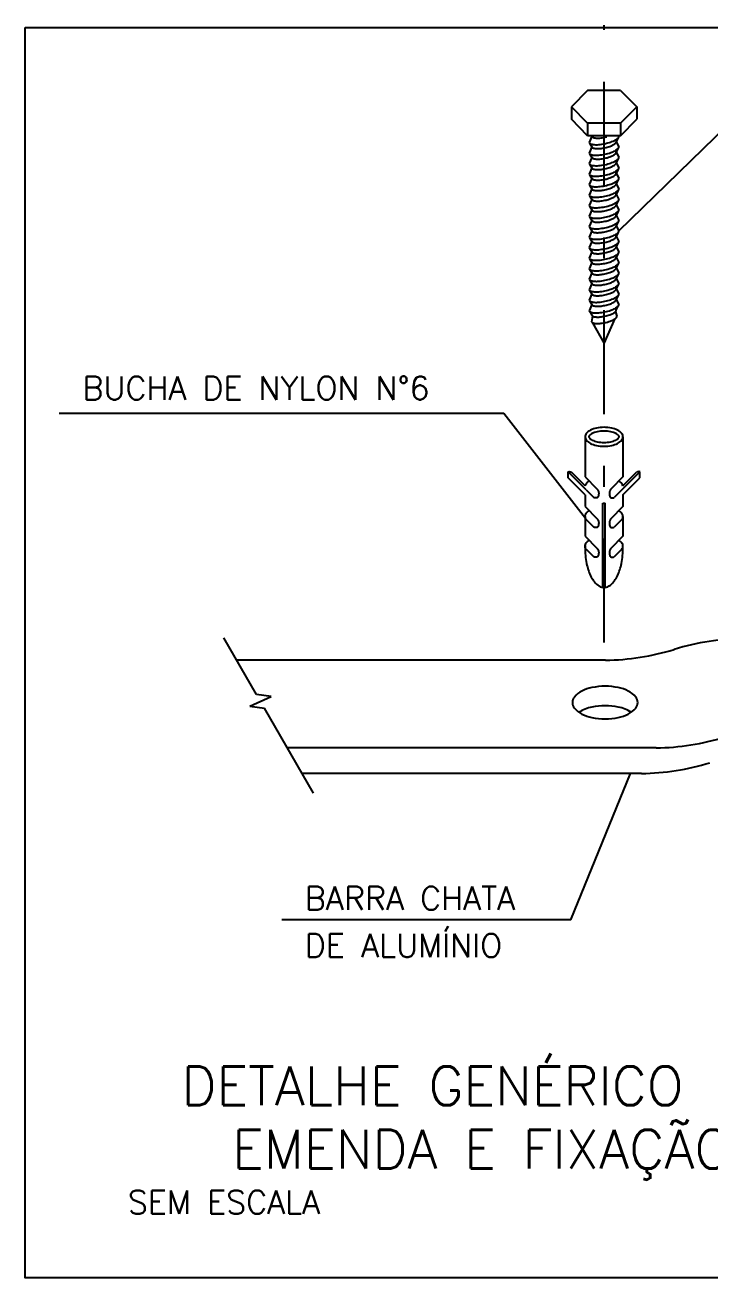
# Model space of a CAD drawing. Extents: x 0 to 11638, y -6007 to 0.
# Drawn here: x 10262.98 to 10266.27, y -3579.09 to -3573.06 of the extents above; entities that cross this region are included whole.
import ezdxf
from ezdxf.enums import TextEntityAlignment as Align

# ---------------------------------------------------------------- set-up
doc = ezdxf.new("R2010")
doc.units = 0
doc.linetypes.add('CONTINUO', pattern=[0])
doc.linetypes.add('DASHDOT', pattern=[1, 0.5, -0.25, 0, -0.25])
for name, color, linetype in [('ELE-BARRA CHATA ALUMÍNIO', 140, 'CONTINUOUS'), ('ELE-FIAÇÃO1', 7, 'CONTINUOUS'), ('ELE-LINHA FINA', 9, 'CONTINUOUS'), ('ELE-TEXTOS', 7, 'CONTINUOUS')]:
    doc.layers.add(name, color=color, linetype=linetype)
doc.styles.add('ROMANS', font='romans.shx', dxfattribs={"height": 0.3})

msp = doc.modelspace()

# ---------------------------------------------------------------- linework, layer by layer
at = {"layer": 'ELE-BARRA CHATA ALUMÍNIO'}
for p, q in [((10265.7716, -3576.1175), (10263.9951, -3576.1175)), ((10266.0154, -3576.5397), (10264.2389, -3576.5397)), ((10265.9442, -3576.6632), (10264.3101, -3576.6632))]:
    msp.add_line(p, q, dxfattribs=at)
msp.add_lwpolyline([(10265.6118, -3576.3215, 0.174705), (10265.6214, -3576.3481, 0.104203), (10265.6579, -3576.3771, 0.064948), (10265.7055, -3576.3937, 0.051099), (10265.7692, -3576.4002, 0.051099), (10265.8329, -3576.3937, 0.064948), (10265.8805, -3576.3771, 0.104203), (10265.917, -3576.3481, 0.174705), (10265.9266, -3576.3215, 0.174705), (10265.917, -3576.2948, 0.104203), (10265.8805, -3576.2658, 0.064948), (10265.8329, -3576.2493, 0.051099), (10265.7692, -3576.2428, 0.051099), (10265.7055, -3576.2493, 0.064948), (10265.6579, -3576.2658, 0.104203), (10265.6214, -3576.2948, 0.174705)], format="xyb", close=True, dxfattribs=at)
msp.add_lwpolyline([(10265.8956, -3576.3681, 0.087216), (10265.8329, -3576.3431, 0.051099), (10265.7692, -3576.3366, 0.051099), (10265.7055, -3576.3431, 0.087216), (10265.6428, -3576.3681, 0.104203)], format="xyb", dxfattribs=at)
for centre, radius, start, end in [((10265.7529, -3574.9245), 1.1932, 270.90046, 286.99609), ((10266.4429, -3577.1602), 1.1466, 90, 107.31564), ((10265.9967, -3575.3467), 1.1932, 270.90046, 286.99609), ((10265.9254, -3575.4701), 1.1932, 270.90046, 286.99609)]:
    msp.add_arc(centre, radius, start, end, dxfattribs=at)
at = {"layer": 'ELE-FIAÇÃO1'}
for p, q in [((10262.9755, -3579.0921), (10262.9755, -3573.07)), ((10265.835, -3574.0504), (10266.4773, -3573.4246)), ((10265.2811, -3574.9288), (10263.1402, -3574.9288)), ((10265.6748, -3575.4356), (10265.2811, -3574.9288)), ((10265.6046, -3577.3674), (10265.8921, -3576.6632)), ((10265.6046, -3577.3674), (10264.2124, -3577.3674))]:
    msp.add_line(p, q, dxfattribs=at)
at = {"layer": 'ELE-FIAÇÃO1', "linetype": 'CONTINUO'}
msp.add_lwpolyline([(10262.9755, -3573.07), (10286.191, -3573.07), (10286.191, -3579.0921), (10262.9755, -3579.0921)], close=True, dxfattribs=at)
at = {"layer": 'ELE-LINHA FINA', "linetype": 'DASHDOT'}
msp.add_line((10265.764, -3576.0321), (10265.764, -3573.0589), dxfattribs=at)
at = {"layer": 'ELE-LINHA FINA'}
for p, q in [((10265.6847, -3573.3743), (10265.6077, -3573.453)), ((10265.8433, -3573.3743), (10265.6847, -3573.3743)), ((10265.8433, -3573.3743), (10265.9225, -3573.453)), ((10265.6847, -3573.5317), (10265.6077, -3573.453)), ((10265.6077, -3573.453), (10265.6077, -3573.5129)), ((10265.8433, -3573.5317), (10265.9225, -3573.453)), ((10265.9225, -3573.453), (10265.9225, -3573.5129)), ((10265.6847, -3573.5916), (10265.6077, -3573.5129)), ((10265.8433, -3573.5317), (10265.6847, -3573.5317)), ((10265.6847, -3573.5317), (10265.6847, -3573.5916)), ((10265.8433, -3573.5916), (10265.9225, -3573.5129)), ((10265.8433, -3573.5317), (10265.8433, -3573.5916)), ((10265.8433, -3573.5916), (10265.6847, -3573.5916)), ((10265.7059, -3573.5947), (10265.6929, -3573.6247)), ((10265.7059, -3573.6453), (10265.6929, -3573.6753)), ((10265.6962, -3573.6294), (10265.7059, -3573.6453)), ((10265.8324, -3573.6019), (10265.8222, -3573.6206)), ((10265.8222, -3573.6206), (10265.835, -3573.6452)), ((10265.8324, -3573.6525), (10265.8222, -3573.6712)), ((10265.7059, -3573.6959), (10265.6929, -3573.7259)), ((10265.6962, -3573.68), (10265.7059, -3573.6959)), ((10265.8222, -3573.6712), (10265.835, -3573.6958)), ((10265.8324, -3573.7032), (10265.8222, -3573.7219)), ((10265.7059, -3573.7466), (10265.6929, -3573.7766)), ((10265.6962, -3573.7307), (10265.7059, -3573.7466)), ((10265.8222, -3573.7219), (10265.835, -3573.7464)), ((10265.8324, -3573.7538), (10265.8222, -3573.7725)), ((10265.8222, -3573.7725), (10265.835, -3573.797)), ((10265.7059, -3573.7972), (10265.6929, -3573.8272)), ((10265.6962, -3573.7813), (10265.7059, -3573.7972)), ((10265.6962, -3573.8319), (10265.7059, -3573.8478)), ((10265.8324, -3573.8044), (10265.8222, -3573.8231)), ((10265.8222, -3573.8231), (10265.835, -3573.8476)), ((10265.7059, -3573.8478), (10265.6929, -3573.8778)), ((10265.7059, -3573.8984), (10265.6929, -3573.9284)), ((10265.6962, -3573.8825), (10265.7059, -3573.8984)), ((10265.8324, -3573.855), (10265.8222, -3573.8737)), ((10265.8222, -3573.8737), (10265.835, -3573.8982)), ((10265.7059, -3573.949), (10265.6929, -3573.979)), ((10265.6962, -3573.9331), (10265.7059, -3573.949)), ((10265.8324, -3573.9056), (10265.8222, -3573.9243)), ((10265.8222, -3573.9243), (10265.835, -3573.9488)), ((10265.8324, -3573.9562), (10265.8222, -3573.9749)), ((10265.7059, -3573.9996), (10265.6929, -3574.0296)), ((10265.6962, -3573.9837), (10265.7059, -3573.9996)), ((10265.8222, -3573.9749), (10265.835, -3573.9995)), ((10265.8324, -3574.0068), (10265.8222, -3574.0255)), ((10265.7059, -3574.0502), (10265.6929, -3574.0802)), ((10265.6962, -3574.0343), (10265.7059, -3574.0502)), ((10265.8222, -3574.0255), (10265.835, -3574.0501)), ((10265.8324, -3574.0574), (10265.8222, -3574.0761)), ((10265.8222, -3574.0761), (10265.835, -3574.1007)), ((10265.7059, -3574.1008), (10265.6929, -3574.1308)), ((10265.6962, -3574.0849), (10265.7059, -3574.1008)), ((10265.6962, -3574.1355), (10265.7059, -3574.1514)), ((10265.8324, -3574.108), (10265.8222, -3574.1268)), ((10265.8222, -3574.1268), (10265.835, -3574.1513)), ((10265.7059, -3574.1514), (10265.6929, -3574.1815)), ((10265.6962, -3574.1862), (10265.7059, -3574.2021)), ((10265.8324, -3574.1587), (10265.8222, -3574.1774)), ((10265.8222, -3574.1774), (10265.835, -3574.2019)), ((10265.7059, -3574.2021), (10265.6929, -3574.2321)), ((10265.7059, -3574.2527), (10265.6929, -3574.2827)), ((10265.6962, -3574.2368), (10265.7059, -3574.2527)), ((10265.8324, -3574.2093), (10265.8222, -3574.228)), ((10265.8222, -3574.228), (10265.835, -3574.2525)), ((10265.8324, -3574.2599), (10265.8222, -3574.2786)), ((10265.7059, -3574.3033), (10265.6929, -3574.3333)), ((10265.6962, -3574.2874), (10265.7059, -3574.3033)), ((10265.8222, -3574.2786), (10265.835, -3574.3031)), ((10265.8324, -3574.3105), (10265.8222, -3574.3292)), ((10265.7059, -3574.3539), (10265.6929, -3574.3839)), ((10265.6962, -3574.338), (10265.7059, -3574.3539)), ((10265.8222, -3574.3292), (10265.835, -3574.3537)), ((10265.8324, -3574.3611), (10265.8222, -3574.3798)), ((10265.8222, -3574.3798), (10265.835, -3574.4044)), ((10265.7059, -3574.4045), (10265.6929, -3574.4345)), ((10265.6954, -3574.4387), (10265.7059, -3574.4565)), ((10265.6962, -3574.3886), (10265.7059, -3574.4045)), ((10265.8186, -3574.4393), (10265.8253, -3574.4615)), ((10265.8222, -3574.4318), (10265.8307, -3574.4135)), ((10265.7079, -3574.4599), (10265.7039, -3574.4873)), ((10265.7081, -3574.4921), (10265.764, -3574.592)), ((10265.764, -3574.592), (10265.8182, -3574.4723)), ((10265.6726, -3575.0415), (10265.6726, -3575.2344)), ((10265.8553, -3575.0415), (10265.8553, -3575.2344)), ((10265.5914, -3575.2393), (10265.5914, -3575.2106)), ((10265.6775, -3575.2967), (10265.5914, -3575.2106)), ((10265.6731, -3575.278), (10265.6078, -3575.2126)), ((10265.8505, -3575.2967), (10265.9366, -3575.2106)), ((10265.8548, -3575.278), (10265.9202, -3575.2126)), ((10265.9366, -3575.2393), (10265.9366, -3575.2106)), ((10265.6726, -3575.3205), (10265.5914, -3575.2393)), ((10265.6726, -3575.2344), (10265.7301, -3575.2918)), ((10265.8553, -3575.2344), (10265.7979, -3575.2918)), ((10265.8553, -3575.3205), (10265.9366, -3575.2393)), ((10265.6726, -3575.3205), (10265.6726, -3575.3779)), ((10265.6775, -3575.2967), (10265.7149, -3575.3341)), ((10265.8505, -3575.2967), (10265.8131, -3575.3341)), ((10265.8553, -3575.3205), (10265.8553, -3575.3779)), ((10265.6726, -3575.3779), (10265.7317, -3575.437)), ((10265.7589, -3575.767), (10265.7589, -3575.3606)), ((10265.7589, -3575.3606), (10265.7691, -3575.3606)), ((10265.7691, -3575.767), (10265.7691, -3575.3606)), ((10265.8553, -3575.3779), (10265.7963, -3575.437)), ((10265.6726, -3575.4255), (10265.6726, -3575.5206)), ((10265.6775, -3575.4393), (10265.7149, -3575.4767)), ((10265.8505, -3575.4393), (10265.8131, -3575.4767)), ((10265.8553, -3575.4255), (10265.8553, -3575.5206)), ((10265.6726, -3575.5206), (10265.7317, -3575.5797)), ((10265.8553, -3575.5206), (10265.7963, -3575.5797)), ((10265.6775, -3575.582), (10265.7149, -3575.6193)), ((10265.8505, -3575.582), (10265.8131, -3575.6193)), ((10264.0907, -3576.2832), (10263.9332, -3576.0104)), ((10264.1609, -3576.2924), (10264.0907, -3576.2832)), ((10264.0585, -3576.3391), (10264.1287, -3576.3483)), ((10264.3645, -3576.7573), (10264.1283, -3576.3482))]:
    msp.add_line(p, q, dxfattribs=at)
for points in [[(10265.6929, -3573.6247, 0.24548), (10265.6974, -3573.6301, 0.082009), (10265.7168, -3573.6348, 0.04047), (10265.7388, -3573.6346, 0.029714), (10265.7683, -3573.6301, 0.029714), (10265.7971, -3573.6222, 0.04047), (10265.8172, -3573.6135, 0.082009), (10265.8331, -3573.6013, 0.24548), (10265.835, -3573.5946, 0.24548)], [(10265.7059, -3573.5947, 0.24548), (10265.7095, -3573.5991, 0.082009), (10265.7254, -3573.603, 0.04047), (10265.7434, -3573.6028, 0.029714), (10265.7676, -3573.5991, 0.013189), (10265.7781, -3573.5966, 0.04047)], [(10265.6929, -3573.6753, 0.24548), (10265.6974, -3573.6807, 0.082009), (10265.7168, -3573.6854, 0.04047), (10265.7388, -3573.6852, 0.029714), (10265.7683, -3573.6807, 0.029714), (10265.7971, -3573.6728, 0.04047), (10265.8172, -3573.6641, 0.082009), (10265.8331, -3573.6519, 0.24548), (10265.835, -3573.6452, 0.24548)], [(10265.7059, -3573.6453, 0.24548), (10265.7095, -3573.6498, 0.082009), (10265.7254, -3573.6536, 0.04047), (10265.7434, -3573.6534, 0.029714), (10265.7676, -3573.6497, 0.029714), (10265.7912, -3573.6432, 0.04047), (10265.8077, -3573.6361, 0.082009), (10265.8206, -3573.6262, 0.24548), (10265.8222, -3573.6206, 0.24548)], [(10265.6929, -3573.7259, 0.24548), (10265.6974, -3573.7314, 0.082009), (10265.7168, -3573.736, 0.04047), (10265.7388, -3573.7358, 0.029714), (10265.7683, -3573.7313, 0.029714), (10265.7971, -3573.7234, 0.04047), (10265.8172, -3573.7147, 0.082009), (10265.8331, -3573.7026, 0.24548), (10265.835, -3573.6958, 0.24548)], [(10265.7059, -3573.6959, 0.24548), (10265.7095, -3573.7004, 0.082009), (10265.7254, -3573.7042, 0.04047), (10265.7434, -3573.704, 0.029714), (10265.7676, -3573.7004, 0.029714), (10265.7912, -3573.6939, 0.04047), (10265.8077, -3573.6867, 0.082009), (10265.8206, -3573.6768, 0.24548), (10265.8222, -3573.6712, 0.24548)], [(10265.6929, -3573.7766, 0.24548), (10265.6974, -3573.782, 0.082009), (10265.7168, -3573.7866, 0.04047), (10265.7388, -3573.7864, 0.029714), (10265.7683, -3573.7819, 0.029714), (10265.7971, -3573.774, 0.04047), (10265.8172, -3573.7653, 0.082009), (10265.8331, -3573.7532, 0.24548), (10265.835, -3573.7464, 0.24548)], [(10265.7059, -3573.7466, 0.24548), (10265.7095, -3573.751, 0.082009), (10265.7254, -3573.7548, 0.04047), (10265.7434, -3573.7546, 0.029714), (10265.7676, -3573.751, 0.029714), (10265.7912, -3573.7445, 0.04047), (10265.8077, -3573.7373, 0.082009), (10265.8206, -3573.7274, 0.24548), (10265.8222, -3573.7219, 0.24548)], [(10265.7059, -3573.7972, 0.24548), (10265.7095, -3573.8016, 0.082009), (10265.7254, -3573.8054, 0.04047), (10265.7434, -3573.8052, 0.029714), (10265.7676, -3573.8016, 0.029714), (10265.7912, -3573.7951, 0.04047), (10265.8077, -3573.7879, 0.082009), (10265.8206, -3573.778, 0.24548), (10265.8222, -3573.7725, 0.24548)], [(10265.6929, -3573.8272, 0.24548), (10265.6974, -3573.8326, 0.082009), (10265.7168, -3573.8372, 0.04047), (10265.7388, -3573.837, 0.029714), (10265.7683, -3573.8326, 0.029714), (10265.7971, -3573.8246, 0.04047), (10265.8172, -3573.8159, 0.082009), (10265.8331, -3573.8038, 0.24548), (10265.835, -3573.797, 0.24548)], [(10265.7059, -3573.8478, 0.24548), (10265.7095, -3573.8522, 0.082009), (10265.7254, -3573.856, 0.04047), (10265.7434, -3573.8558, 0.029714), (10265.7676, -3573.8522, 0.029714), (10265.7912, -3573.8457, 0.04047), (10265.8077, -3573.8385, 0.082009), (10265.8206, -3573.8286, 0.24548), (10265.8222, -3573.8231, 0.24548)], [(10265.6929, -3573.8778, 0.24548), (10265.6974, -3573.8832, 0.082009), (10265.7168, -3573.8878, 0.04047), (10265.7388, -3573.8876, 0.029714), (10265.7683, -3573.8832, 0.029714), (10265.7971, -3573.8752, 0.04047), (10265.8172, -3573.8665, 0.082009), (10265.8331, -3573.8544, 0.24548), (10265.835, -3573.8476, 0.24548)], [(10265.6929, -3573.9284, 0.24548), (10265.6974, -3573.9338, 0.082009), (10265.7168, -3573.9385, 0.04047), (10265.7388, -3573.9382, 0.029714), (10265.7683, -3573.9338, 0.029714), (10265.7971, -3573.9259, 0.04047), (10265.8172, -3573.9171, 0.082009), (10265.8331, -3573.905, 0.24548), (10265.835, -3573.8982, 0.24548)], [(10265.7059, -3573.8984, 0.24548), (10265.7095, -3573.9028, 0.082009), (10265.7254, -3573.9066, 0.04047), (10265.7434, -3573.9065, 0.029714), (10265.7676, -3573.9028, 0.029714), (10265.7912, -3573.8963, 0.04047), (10265.8077, -3573.8892, 0.082009), (10265.8206, -3573.8792, 0.24548), (10265.8222, -3573.8737, 0.24548)], [(10265.6929, -3573.979, 0.24548), (10265.6974, -3573.9844, 0.082009), (10265.7168, -3573.9891, 0.04047), (10265.7388, -3573.9889, 0.029714), (10265.7683, -3573.9844, 0.029714), (10265.7971, -3573.9765, 0.04047), (10265.8172, -3573.9677, 0.082009), (10265.8331, -3573.9556, 0.24548), (10265.835, -3573.9488, 0.24548)], [(10265.7059, -3573.949, 0.24548), (10265.7095, -3573.9534, 0.082009), (10265.7254, -3573.9572, 0.04047), (10265.7434, -3573.9571, 0.029714), (10265.7676, -3573.9534, 0.029714), (10265.7912, -3573.9469, 0.04047), (10265.8077, -3573.9398, 0.082009), (10265.8206, -3573.9298, 0.24548), (10265.8222, -3573.9243, 0.24548)], [(10265.6929, -3574.0296, 0.24548), (10265.6974, -3574.035, 0.082009), (10265.7168, -3574.0397, 0.04047), (10265.7388, -3574.0395, 0.029714), (10265.7683, -3574.035, 0.029714), (10265.7971, -3574.0271, 0.04047), (10265.8172, -3574.0183, 0.082009), (10265.8331, -3574.0062, 0.24548), (10265.835, -3573.9995, 0.24548)], [(10265.7059, -3573.9996, 0.24548), (10265.7095, -3574.004, 0.082009), (10265.7254, -3574.0078, 0.04047), (10265.7434, -3574.0077, 0.029714), (10265.7676, -3574.004, 0.029714), (10265.7912, -3573.9975, 0.04047), (10265.8077, -3573.9904, 0.082009), (10265.8206, -3573.9805, 0.24548), (10265.8222, -3573.9749, 0.24548)], [(10265.6929, -3574.0802, 0.24548), (10265.6974, -3574.0856, 0.082009), (10265.7168, -3574.0903, 0.04047), (10265.7388, -3574.0901, 0.029714), (10265.7683, -3574.0856, 0.029714), (10265.7971, -3574.0777, 0.04047), (10265.8172, -3574.069, 0.082009), (10265.8331, -3574.0568, 0.24548), (10265.835, -3574.0501, 0.24548)], [(10265.7059, -3574.0502, 0.24548), (10265.7095, -3574.0547, 0.082009), (10265.7254, -3574.0585, 0.04047), (10265.7434, -3574.0583, 0.029714), (10265.7676, -3574.0546, 0.029714), (10265.7912, -3574.0481, 0.04047), (10265.8077, -3574.041, 0.082009), (10265.8206, -3574.0311, 0.24548), (10265.8222, -3574.0255, 0.24548)], [(10265.7059, -3574.1008, 0.24548), (10265.7095, -3574.1053, 0.082009), (10265.7254, -3574.1091, 0.04047), (10265.7434, -3574.1089, 0.029714), (10265.7676, -3574.1052, 0.029714), (10265.7912, -3574.0988, 0.04047), (10265.8077, -3574.0916, 0.082009), (10265.8206, -3574.0817, 0.24548), (10265.8222, -3574.0761, 0.24548)], [(10265.6929, -3574.1308, 0.24548), (10265.6974, -3574.1363, 0.082009), (10265.7168, -3574.1409, 0.04047), (10265.7388, -3574.1407, 0.029714), (10265.7683, -3574.1362, 0.029714), (10265.7971, -3574.1283, 0.04047), (10265.8172, -3574.1196, 0.082009), (10265.8331, -3574.1074, 0.24548), (10265.835, -3574.1007, 0.24548)], [(10265.7059, -3574.1514, 0.24548), (10265.7095, -3574.1559, 0.082009), (10265.7254, -3574.1597, 0.04047), (10265.7434, -3574.1595, 0.029714), (10265.7676, -3574.1559, 0.029714), (10265.7912, -3574.1494, 0.04047), (10265.8077, -3574.1422, 0.082009), (10265.8206, -3574.1323, 0.24548), (10265.8222, -3574.1268, 0.24548)], [(10265.6929, -3574.1815, 0.24548), (10265.6974, -3574.1869, 0.082009), (10265.7168, -3574.1915, 0.04047), (10265.7388, -3574.1913, 0.029714), (10265.7683, -3574.1868, 0.029714), (10265.7971, -3574.1789, 0.04047), (10265.8172, -3574.1702, 0.082009), (10265.8331, -3574.1581, 0.24548), (10265.835, -3574.1513, 0.24548)], [(10265.6929, -3574.2321, 0.24548), (10265.6974, -3574.2375, 0.082009), (10265.7168, -3574.2421, 0.04047), (10265.7388, -3574.2419, 0.029714), (10265.7683, -3574.2375, 0.029714), (10265.7971, -3574.2295, 0.04047), (10265.8172, -3574.2208, 0.082009), (10265.8331, -3574.2087, 0.24548), (10265.835, -3574.2019, 0.24548)], [(10265.7059, -3574.2021, 0.24548), (10265.7095, -3574.2065, 0.082009), (10265.7254, -3574.2103, 0.04047), (10265.7434, -3574.2101, 0.029714), (10265.7676, -3574.2065, 0.029714), (10265.7912, -3574.2, 0.04047), (10265.8077, -3574.1928, 0.082009), (10265.8206, -3574.1829, 0.24548), (10265.8222, -3574.1774, 0.24548)], [(10265.6929, -3574.2827, 0.24548), (10265.6974, -3574.2881, 0.082009), (10265.7168, -3574.2927, 0.04047), (10265.7388, -3574.2925, 0.029714), (10265.7683, -3574.2881, 0.029714), (10265.7971, -3574.2801, 0.04047), (10265.8172, -3574.2714, 0.082009), (10265.8331, -3574.2593, 0.24548), (10265.835, -3574.2525, 0.24548)], [(10265.7059, -3574.2527, 0.24548), (10265.7095, -3574.2571, 0.082009), (10265.7254, -3574.2609, 0.04047), (10265.7434, -3574.2607, 0.029714), (10265.7676, -3574.2571, 0.029714), (10265.7912, -3574.2506, 0.04047), (10265.8077, -3574.2434, 0.082009), (10265.8206, -3574.2335, 0.24548), (10265.8222, -3574.228, 0.24548)], [(10265.6929, -3574.3333, 0.24548), (10265.6974, -3574.3387, 0.082009), (10265.7168, -3574.3433, 0.04047), (10265.7388, -3574.3431, 0.029714), (10265.7683, -3574.3387, 0.029714), (10265.7971, -3574.3307, 0.04047), (10265.8172, -3574.322, 0.082009), (10265.8331, -3574.3099, 0.24548), (10265.835, -3574.3031, 0.24548)], [(10265.7059, -3574.3033, 0.24548), (10265.7095, -3574.3077, 0.082009), (10265.7254, -3574.3115, 0.04047), (10265.7434, -3574.3113, 0.029714), (10265.7676, -3574.3077, 0.029714), (10265.7912, -3574.3012, 0.04047), (10265.8077, -3574.2941, 0.082009), (10265.8206, -3574.2841, 0.24548), (10265.8222, -3574.2786, 0.24548)], [(10265.6929, -3574.3839, 0.24548), (10265.6974, -3574.3893, 0.082009), (10265.7168, -3574.394, 0.04047), (10265.7388, -3574.3937, 0.029714), (10265.7683, -3574.3893, 0.029714), (10265.7971, -3574.3814, 0.04047), (10265.8172, -3574.3726, 0.082009), (10265.8331, -3574.3605, 0.24548), (10265.835, -3574.3537, 0.24548)], [(10265.7059, -3574.3539, 0.24548), (10265.7095, -3574.3583, 0.082009), (10265.7254, -3574.3621, 0.04047), (10265.7434, -3574.362, 0.029714), (10265.7676, -3574.3583, 0.029714), (10265.7912, -3574.3518, 0.04047), (10265.8077, -3574.3447, 0.082009), (10265.8206, -3574.3347, 0.24548), (10265.8222, -3574.3292, 0.24548)], [(10265.7059, -3574.4045, 0.24548), (10265.7095, -3574.4089, 0.082009), (10265.7254, -3574.4127, 0.04047), (10265.7434, -3574.4126, 0.029714), (10265.7676, -3574.4089, 0.029714), (10265.7912, -3574.4024, 0.04047), (10265.8077, -3574.3953, 0.082009), (10265.8206, -3574.3853, 0.24548), (10265.8222, -3574.3798, 0.24548)], [(10265.6929, -3574.4345, 0.24548), (10265.6974, -3574.4399, 0.082009), (10265.7168, -3574.4446, 0.04047), (10265.7388, -3574.4444, 0.029714), (10265.7683, -3574.4399, 0.029714), (10265.7971, -3574.432, 0.04047), (10265.8172, -3574.4232, 0.082009), (10265.8331, -3574.4111, 0.24548), (10265.835, -3574.4044, 0.24548)], [(10265.7059, -3574.4565, 0.24548), (10265.7095, -3574.4609, 0.082009), (10265.7254, -3574.4647, 0.04047), (10265.7434, -3574.4645, 0.029714), (10265.7676, -3574.4609, 0.029714), (10265.7912, -3574.4544, 0.04047), (10265.8077, -3574.4472, 0.082009), (10265.8206, -3574.4373, 0.24548), (10265.8222, -3574.4318, 0.24548)], [(10265.7039, -3574.4873, 0.24548), (10265.7077, -3574.4919, 0.082009), (10265.7243, -3574.4959, 0.04047), (10265.7431, -3574.4957, 0.029714), (10265.7683, -3574.4919, 0.029714), (10265.7929, -3574.4851, 0.04047), (10265.8102, -3574.4776, 0.082009), (10265.8237, -3574.4672, 0.24548), (10265.8253, -3574.4615, 0.24548)], [(10265.6731, -3575.278, -0.122515), (10265.6782, -3575.2674, -0.074458), (10265.6927, -3575.2544, -0.064948)], [(10265.8548, -3575.278, 0.122515), (10265.8498, -3575.2674, 0.074458), (10265.8353, -3575.2544, 0.064948)], [(10265.6726, -3575.4255, -0.174705), (10265.6782, -3575.41, -0.074458), (10265.6927, -3575.3971, -0.064948)], [(10265.8553, -3575.4255, 0.174705), (10265.8498, -3575.41, 0.074458), (10265.8353, -3575.3971, 0.064948)], [(10265.6782, -3575.441, -0.174705), (10265.6726, -3575.4255, -0.174705)], [(10265.6775, -3575.4393, -0.021127), (10265.6762, -3575.4382, -0.170198)], [(10265.8498, -3575.441, 0.174705), (10265.8553, -3575.4255, 0.174705)], [(10265.8505, -3575.4393, 0.021127), (10265.8518, -3575.4382, 0.170198)], [(10265.6726, -3575.5681, -0.174705), (10265.6782, -3575.5527, -0.074458), (10265.6927, -3575.5397, -0.064948)], [(10265.6727, -3575.5654, 0.005298), (10265.6726, -3575.574, 0.048405), (10265.6802, -3575.6524, 0.062165), (10265.6994, -3575.7107, 0.102796), (10265.7334, -3575.7558, 0.153617), (10265.7589, -3575.767, 0.181773)], [(10265.6762, -3575.5808, -0.138405), (10265.6726, -3575.5681, -0.174705)], [(10265.6775, -3575.582, -0.021127), (10265.6762, -3575.5808, -0.170198)], [(10265.7691, -3575.767, 0.153617), (10265.7946, -3575.7558, 0.102796), (10265.8286, -3575.7107, 0.062165), (10265.8478, -3575.6524, 0.048405), (10265.8554, -3575.574, 0.005298), (10265.8553, -3575.5654, 0.062165)], [(10265.8553, -3575.5681, 0.174705), (10265.8498, -3575.5527, 0.074458), (10265.8353, -3575.5397, 0.064948)], [(10265.8498, -3575.5836, 0.174705), (10265.8553, -3575.5681, 0.174705)], [(10265.8505, -3575.582, 0.021127), (10265.8518, -3575.5808, 0.170198)]]:
    msp.add_lwpolyline(points, format="xyb", dxfattribs=at)
for points in [[(10265.8553, -3575.0415, 0.174705), (10265.8498, -3575.0261, 0.104203), (10265.8286, -3575.0092, 0.064948), (10265.8009, -3574.9997, 0.051099), (10265.764, -3574.9959, 0.051099), (10265.7271, -3574.9997, 0.064948), (10265.6994, -3575.0092, 0.104203), (10265.6782, -3575.0261, 0.174705), (10265.6726, -3575.0415, 0.174705), (10265.6782, -3575.057, 0.104203), (10265.6994, -3575.0738, 0.064948), (10265.7271, -3575.0834, 0.051099), (10265.764, -3575.0872, 0.051099), (10265.8009, -3575.0834, 0.064948), (10265.8286, -3575.0738, 0.104203), (10265.8498, -3575.057, 0.174705)], [(10265.8371, -3575.0415, 0.174705), (10265.8357, -3575.0377, 0.104203), (10265.8204, -3575.0256, 0.064948), (10265.7972, -3575.0175, 0.051099), (10265.764, -3575.0141, 0.051099), (10265.7308, -3575.0175, 0.064948), (10265.7076, -3575.0256, 0.104203), (10265.6923, -3575.0377, 0.174705), (10265.6909, -3575.0415, 0.174705), (10265.6923, -3575.0454, 0.104203), (10265.7076, -3575.0575, 0.064948), (10265.7308, -3575.0655, 0.051099), (10265.764, -3575.0689, 0.051099), (10265.7972, -3575.0655, 0.064948), (10265.8204, -3575.0575, 0.104203), (10265.8357, -3575.0454, 0.174705)]]:
    msp.add_lwpolyline(points, format="xyb", close=True, dxfattribs=at)
for points in [[(10265.5914, -3575.2106), (10265.5956, -3575.2089), (10265.6018, -3575.2097), (10265.6078, -3575.2126)], [(10265.9366, -3575.2106), (10265.9324, -3575.2089), (10265.9262, -3575.2097), (10265.9202, -3575.2126)], [(10265.7301, -3575.2918), (10265.7313, -3575.2937), (10265.7323, -3575.2953), (10265.7332, -3575.2968), (10265.734, -3575.2982), (10265.7346, -3575.2994), (10265.7352, -3575.3005), (10265.7356, -3575.3015), (10265.736, -3575.3024), (10265.7364, -3575.3032), (10265.7367, -3575.304), (10265.737, -3575.3048), (10265.7372, -3575.3055), (10265.7374, -3575.3062), (10265.7376, -3575.3069), (10265.7377, -3575.3075), (10265.7378, -3575.3082), (10265.738, -3575.309), (10265.7381, -3575.3097), (10265.7382, -3575.3105), (10265.7383, -3575.3113), (10265.7383, -3575.3121), (10265.7384, -3575.3129), (10265.7384, -3575.3137), (10265.7384, -3575.3146), (10265.7383, -3575.3155), (10265.7383, -3575.3163), (10265.7382, -3575.3172), (10265.7381, -3575.3181), (10265.738, -3575.319), (10265.7379, -3575.3198), (10265.7377, -3575.3207), (10265.7376, -3575.3215), (10265.7375, -3575.3224), (10265.7374, -3575.3232), (10265.7372, -3575.324), (10265.7371, -3575.3248), (10265.7369, -3575.3255), (10265.7367, -3575.3263), (10265.7366, -3575.327), (10265.7364, -3575.3277), (10265.7361, -3575.3284), (10265.7359, -3575.3291), (10265.7356, -3575.3298), (10265.7353, -3575.3304), (10265.735, -3575.331), (10265.7347, -3575.3316), (10265.7344, -3575.3321), (10265.734, -3575.3326), (10265.7336, -3575.333), (10265.7332, -3575.3335), (10265.7328, -3575.3338), (10265.7324, -3575.3342), (10265.732, -3575.3345), (10265.7316, -3575.3347), (10265.7311, -3575.335), (10265.7307, -3575.3352), (10265.7302, -3575.3353), (10265.7298, -3575.3355), (10265.7293, -3575.3356), (10265.7287, -3575.3358), (10265.7281, -3575.3359), (10265.7275, -3575.336), (10265.7268, -3575.336), (10265.726, -3575.3361), (10265.7252, -3575.3362), (10265.7242, -3575.3362), (10265.7231, -3575.3362), (10265.7219, -3575.3361), (10265.7204, -3575.3358), (10265.7188, -3575.3354), (10265.717, -3575.3349), (10265.7149, -3575.3341)], [(10265.7979, -3575.2918), (10265.7967, -3575.2937), (10265.7957, -3575.2953), (10265.7948, -3575.2968), (10265.794, -3575.2982), (10265.7934, -3575.2994), (10265.7928, -3575.3005), (10265.7924, -3575.3015), (10265.792, -3575.3024), (10265.7916, -3575.3032), (10265.7913, -3575.304), (10265.791, -3575.3048), (10265.7908, -3575.3055), (10265.7906, -3575.3062), (10265.7904, -3575.3069), (10265.7903, -3575.3075), (10265.7901, -3575.3082), (10265.79, -3575.309), (10265.7899, -3575.3097), (10265.7898, -3575.3105), (10265.7897, -3575.3113), (10265.7897, -3575.3121), (10265.7896, -3575.3129), (10265.7896, -3575.3137), (10265.7896, -3575.3146), (10265.7897, -3575.3155), (10265.7897, -3575.3163), (10265.7898, -3575.3172), (10265.7899, -3575.3181), (10265.79, -3575.319), (10265.7901, -3575.3198), (10265.7902, -3575.3207), (10265.7904, -3575.3215), (10265.7905, -3575.3224), (10265.7906, -3575.3232), (10265.7908, -3575.324), (10265.7909, -3575.3248), (10265.7911, -3575.3255), (10265.7912, -3575.3263), (10265.7914, -3575.327), (10265.7916, -3575.3277), (10265.7919, -3575.3284), (10265.7921, -3575.3291), (10265.7924, -3575.3298), (10265.7927, -3575.3304), (10265.793, -3575.331), (10265.7933, -3575.3316), (10265.7936, -3575.3321), (10265.794, -3575.3326), (10265.7944, -3575.333), (10265.7947, -3575.3335), (10265.7952, -3575.3338), (10265.7956, -3575.3342), (10265.796, -3575.3345), (10265.7964, -3575.3347), (10265.7969, -3575.335), (10265.7973, -3575.3352), (10265.7978, -3575.3353), (10265.7982, -3575.3355), (10265.7987, -3575.3356), (10265.7993, -3575.3358), (10265.7998, -3575.3359), (10265.8005, -3575.336), (10265.8012, -3575.336), (10265.802, -3575.3361), (10265.8028, -3575.3362), (10265.8038, -3575.3362), (10265.8049, -3575.3362), (10265.8061, -3575.3361), (10265.8076, -3575.3358), (10265.8092, -3575.3354), (10265.811, -3575.3349), (10265.8131, -3575.3341)], [(10265.7301, -3575.4344), (10265.7313, -3575.4363), (10265.7323, -3575.4379), (10265.7332, -3575.4394), (10265.734, -3575.4408), (10265.7346, -3575.442), (10265.7352, -3575.4431), (10265.7356, -3575.4441), (10265.736, -3575.445), (10265.7364, -3575.4459), (10265.7367, -3575.4467), (10265.737, -3575.4474), (10265.7372, -3575.4481), (10265.7374, -3575.4488), (10265.7376, -3575.4495), (10265.7377, -3575.4502), (10265.7378, -3575.4509), (10265.738, -3575.4516), (10265.7381, -3575.4523), (10265.7382, -3575.4531), (10265.7383, -3575.4539), (10265.7383, -3575.4547), (10265.7384, -3575.4555), (10265.7384, -3575.4564), (10265.7384, -3575.4572), (10265.7383, -3575.4581), (10265.7383, -3575.459), (10265.7382, -3575.4598), (10265.7381, -3575.4607), (10265.738, -3575.4616), (10265.7379, -3575.4625), (10265.7377, -3575.4633), (10265.7376, -3575.4642), (10265.7375, -3575.465), (10265.7374, -3575.4658), (10265.7372, -3575.4666), (10265.7371, -3575.4674), (10265.7369, -3575.4681), (10265.7367, -3575.4689), (10265.7366, -3575.4696), (10265.7364, -3575.4703), (10265.7361, -3575.471), (10265.7359, -3575.4717), (10265.7356, -3575.4724), (10265.7353, -3575.473), (10265.735, -3575.4736), (10265.7347, -3575.4742), (10265.7344, -3575.4747), (10265.734, -3575.4752), (10265.7336, -3575.4757), (10265.7332, -3575.4761), (10265.7328, -3575.4764), (10265.7324, -3575.4768), (10265.732, -3575.4771), (10265.7316, -3575.4773), (10265.7311, -3575.4776), (10265.7307, -3575.4778), (10265.7302, -3575.478), (10265.7298, -3575.4781), (10265.7293, -3575.4783), (10265.7287, -3575.4784), (10265.7281, -3575.4785), (10265.7275, -3575.4786), (10265.7268, -3575.4787), (10265.726, -3575.4787), (10265.7252, -3575.4788), (10265.7242, -3575.4788), (10265.7231, -3575.4788), (10265.7219, -3575.4787), (10265.7204, -3575.4785), (10265.7188, -3575.4781), (10265.717, -3575.4775), (10265.7149, -3575.4767)], [(10265.7979, -3575.4344), (10265.7967, -3575.4363), (10265.7957, -3575.4379), (10265.7948, -3575.4394), (10265.794, -3575.4408), (10265.7934, -3575.442), (10265.7928, -3575.4431), (10265.7924, -3575.4441), (10265.792, -3575.445), (10265.7916, -3575.4459), (10265.7913, -3575.4467), (10265.791, -3575.4474), (10265.7908, -3575.4481), (10265.7906, -3575.4488), (10265.7904, -3575.4495), (10265.7903, -3575.4502), (10265.7901, -3575.4509), (10265.79, -3575.4516), (10265.7899, -3575.4523), (10265.7898, -3575.4531), (10265.7897, -3575.4539), (10265.7897, -3575.4547), (10265.7896, -3575.4555), (10265.7896, -3575.4564), (10265.7896, -3575.4572), (10265.7897, -3575.4581), (10265.7897, -3575.459), (10265.7898, -3575.4598), (10265.7899, -3575.4607), (10265.79, -3575.4616), (10265.7901, -3575.4625), (10265.7902, -3575.4633), (10265.7904, -3575.4642), (10265.7905, -3575.465), (10265.7906, -3575.4658), (10265.7908, -3575.4666), (10265.7909, -3575.4674), (10265.7911, -3575.4681), (10265.7912, -3575.4689), (10265.7914, -3575.4696), (10265.7916, -3575.4703), (10265.7919, -3575.471), (10265.7921, -3575.4717), (10265.7924, -3575.4724), (10265.7927, -3575.473), (10265.793, -3575.4736), (10265.7933, -3575.4742), (10265.7936, -3575.4747), (10265.794, -3575.4752), (10265.7944, -3575.4757), (10265.7947, -3575.4761), (10265.7952, -3575.4764), (10265.7956, -3575.4768), (10265.796, -3575.4771), (10265.7964, -3575.4773), (10265.7969, -3575.4776), (10265.7973, -3575.4778), (10265.7978, -3575.478), (10265.7982, -3575.4781), (10265.7987, -3575.4783), (10265.7993, -3575.4784), (10265.7998, -3575.4785), (10265.8005, -3575.4786), (10265.8012, -3575.4787), (10265.802, -3575.4787), (10265.8028, -3575.4788), (10265.8038, -3575.4788), (10265.8049, -3575.4788), (10265.8061, -3575.4787), (10265.8076, -3575.4785), (10265.8092, -3575.4781), (10265.811, -3575.4775), (10265.8131, -3575.4767)], [(10265.7301, -3575.5771), (10265.7313, -3575.5789), (10265.7323, -3575.5806), (10265.7332, -3575.5821), (10265.734, -3575.5834), (10265.7346, -3575.5846), (10265.7352, -3575.5857), (10265.7356, -3575.5867), (10265.736, -3575.5877), (10265.7364, -3575.5885), (10265.7367, -3575.5893), (10265.737, -3575.59), (10265.7372, -3575.5907), (10265.7374, -3575.5914), (10265.7376, -3575.5921), (10265.7377, -3575.5928), (10265.7378, -3575.5935), (10265.738, -3575.5942), (10265.7381, -3575.595), (10265.7382, -3575.5957), (10265.7383, -3575.5965), (10265.7383, -3575.5973), (10265.7384, -3575.5982), (10265.7384, -3575.599), (10265.7384, -3575.5999), (10265.7383, -3575.6007), (10265.7383, -3575.6016), (10265.7382, -3575.6025), (10265.7381, -3575.6033), (10265.738, -3575.6042), (10265.7379, -3575.6051), (10265.7377, -3575.6059), (10265.7376, -3575.6068), (10265.7375, -3575.6076), (10265.7374, -3575.6084), (10265.7372, -3575.6092), (10265.7371, -3575.61), (10265.7369, -3575.6108), (10265.7367, -3575.6115), (10265.7366, -3575.6123), (10265.7364, -3575.613), (10265.7361, -3575.6137), (10265.7359, -3575.6144), (10265.7356, -3575.615), (10265.7353, -3575.6156), (10265.735, -3575.6162), (10265.7347, -3575.6168), (10265.7344, -3575.6173), (10265.734, -3575.6178), (10265.7336, -3575.6183), (10265.7332, -3575.6187), (10265.7328, -3575.6191), (10265.7324, -3575.6194), (10265.732, -3575.6197), (10265.7316, -3575.62), (10265.7311, -3575.6202), (10265.7307, -3575.6204), (10265.7302, -3575.6206), (10265.7298, -3575.6208), (10265.7293, -3575.6209), (10265.7287, -3575.621), (10265.7281, -3575.6211), (10265.7275, -3575.6212), (10265.7268, -3575.6213), (10265.726, -3575.6214), (10265.7252, -3575.6214), (10265.7242, -3575.6215), (10265.7231, -3575.6214), (10265.7219, -3575.6213), (10265.7204, -3575.6211), (10265.7188, -3575.6207), (10265.717, -3575.6201), (10265.7149, -3575.6193)], [(10265.7979, -3575.5771), (10265.7967, -3575.5789), (10265.7957, -3575.5806), (10265.7948, -3575.5821), (10265.794, -3575.5834), (10265.7934, -3575.5846), (10265.7928, -3575.5857), (10265.7924, -3575.5867), (10265.792, -3575.5877), (10265.7916, -3575.5885), (10265.7913, -3575.5893), (10265.791, -3575.59), (10265.7908, -3575.5907), (10265.7906, -3575.5914), (10265.7904, -3575.5921), (10265.7903, -3575.5928), (10265.7901, -3575.5935), (10265.79, -3575.5942), (10265.7899, -3575.595), (10265.7898, -3575.5957), (10265.7897, -3575.5965), (10265.7897, -3575.5973), (10265.7896, -3575.5982), (10265.7896, -3575.599), (10265.7896, -3575.5999), (10265.7897, -3575.6007), (10265.7897, -3575.6016), (10265.7898, -3575.6025), (10265.7899, -3575.6033), (10265.79, -3575.6042), (10265.7901, -3575.6051), (10265.7902, -3575.6059), (10265.7904, -3575.6068), (10265.7905, -3575.6076), (10265.7906, -3575.6084), (10265.7908, -3575.6092), (10265.7909, -3575.61), (10265.7911, -3575.6108), (10265.7912, -3575.6115), (10265.7914, -3575.6123), (10265.7916, -3575.613), (10265.7919, -3575.6137), (10265.7921, -3575.6144), (10265.7924, -3575.615), (10265.7927, -3575.6156), (10265.793, -3575.6162), (10265.7933, -3575.6168), (10265.7936, -3575.6173), (10265.794, -3575.6178), (10265.7944, -3575.6183), (10265.7947, -3575.6187), (10265.7952, -3575.6191), (10265.7956, -3575.6194), (10265.796, -3575.6197), (10265.7964, -3575.62), (10265.7969, -3575.6202), (10265.7973, -3575.6204), (10265.7978, -3575.6206), (10265.7982, -3575.6208), (10265.7987, -3575.6209), (10265.7993, -3575.621), (10265.7998, -3575.6211), (10265.8005, -3575.6212), (10265.8012, -3575.6213), (10265.802, -3575.6214), (10265.8028, -3575.6214), (10265.8038, -3575.6215), (10265.8049, -3575.6214), (10265.8061, -3575.6213), (10265.8076, -3575.6211), (10265.8092, -3575.6207), (10265.811, -3575.6201), (10265.8131, -3575.6193)], [(10264.0585, -3576.3391), (10264.1609, -3576.2924)]]:
    msp.add_lwpolyline(points, dxfattribs=at)

# ---------------------------------------------------------------- texts
at = {"layer": 'ELE-TEXTOS', "style": 'ROMANS'}
for s, height, p in [('BUCHA DE NYLON N%%d6', 0.112434, (10263.2517, -3574.863)), ('BARRA CHATA', 0.112506, (10264.3236, -3577.3202)), ('DE ALUMÍNIO', 0.112506, (10264.3236, -3577.5475)), ('SEM ESCALA', 0.1125, (10263.4711, -3578.7836))]:
    msp.add_text(s, height=height, dxfattribs=at).set_placement(p)
for s, p in [('DETALHE GENÉRICO ', (10265.0023, -3578.1358)), ('EMENDA E FIXAÇÃO DE BARRA CHATA ', (10266.372, -3578.4741))]:
    msp.add_text(s, height=0.1875, dxfattribs=at).set_placement(p, align=Align.MIDDLE)

doc.saveas('drawing.dxf')
